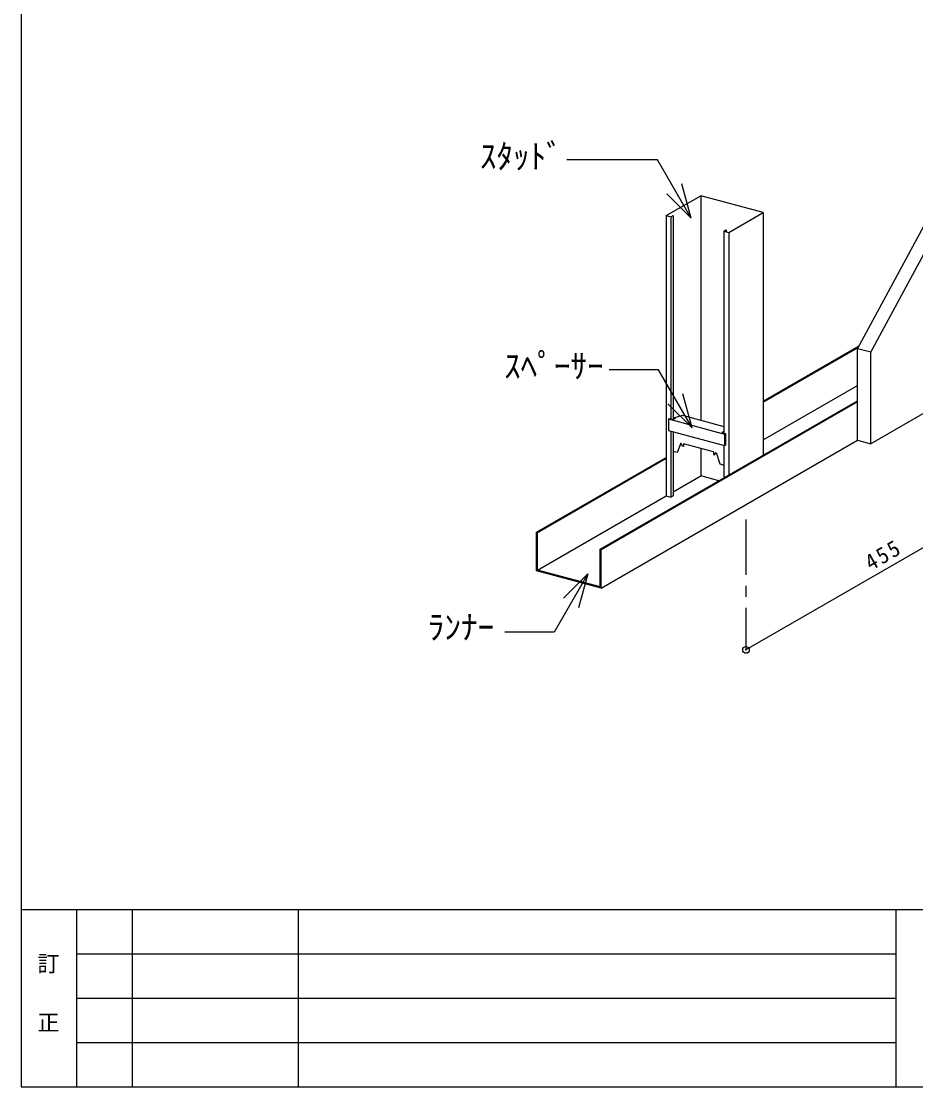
# Model space of a CAD drawing. Units: millimetres, scale not verified. Extents: x -1375 to 1375, y -973 to 950.
# Drawn here: x -1375 to -567, y -950 to 13 of the extents above; entities that cross this region are included whole.
import ezdxf
from ezdxf.enums import TextEntityAlignment as Align

# ---------------------------------------------------------------- set-up
doc = ezdxf.new("R2010")
doc.units = ezdxf.units.MM
doc.header["$LTSCALE"] = 10
doc.header["$PDMODE"] = 32
doc.header["$PDSIZE"] = 6
doc.linetypes.add('CHAIN1', pattern=[8, 5, -1, 1, -1])
for name, color, linetype in [('1-0_中心線', 4, 'CHAIN1'), ('1-1_中線', 7, 'Continuous'), ('1-3_太線２', 3, 'Continuous'), ('1-4_細線', 4, 'Continuous'), ('1-5_寸法', 4, 'Continuous'), ('1-6_文字', 4, 'Continuous'), ('1-A_中線', 7, 'Continuous'), ('F-3_太線２', 7, 'Continuous'), ('F-5_固定文字', 7, 'Continuous')]:
    doc.layers.add(name, color=color, linetype=linetype)
doc.styles.add('ＭＳ ゴシック', font='')
doc.styles.get('ＭＳ ゴシック').set_extended_font_data('MS Gothic')

msp = doc.modelspace()

# ---------------------------------------------------------------- linework, layer by layer
at = {"layer": '1-0_中心線'}
msp.add_line((-720.68, -436.8), (-720.68, -554.82), dxfattribs=at)
at = {"layer": '1-1_中線'}
for p, q in [((-792.77, -162.35), (-761.6, -144.35)), ((-761.6, -144.35), (-761.6, -347.14)), ((-705.09, -159.49), (-761.6, -144.35)), ((-792.77, -162.35), (-792.77, -415.51)), ((-788.43, -163.51), (-788.43, -346)), ((-786.35, -162.31), (-786.35, -346.43)), ((-736.27, -177.49), (-705.09, -159.49)), ((-705.09, -159.49), (-705.09, -378.65)), ((-740.61, -176.32), (-740.61, -358.81)), ((-740.61, -176.32), (-736.27, -177.49)), ((-736.27, -177.49), (-736.27, -396.65)), ((-788.43, -357.23), (-788.43, -416.67)), ((-786.35, -357.78), (-786.35, -415.47)), ((-761.6, -372.7), (-761.6, -397.51)), ((-740.61, -370.04), (-740.61, -399.16)), ((-786.35, -411.8), (-761.6, -397.51)), ((-745.31, -401.87), (-761.6, -397.51))]:
    msp.add_line(p, q, dxfattribs=at)
for points in [[(-792.77, -162.35), (-788.43, -163.51), (-786.35, -162.31)], [(-740.61, -176.32), (-738.53, -175.12), (-738.53, -176.88)], [(-792.77, -415.51), (-788.43, -416.67), (-786.35, -415.47)]]:
    msp.add_lwpolyline(points, dxfattribs=at)
at = {"layer": '1-3_太線２'}
for q in [(-620.08, -282.57), (-608.01, -368.54)]:
    msp.add_line((-620.08, -365.31), q, dxfattribs=at)
for points in [[(-608.01, -285.8), (-620.08, -282.57), (-552.04, -156.65)], [(-467.64, -287.5), (-608.01, -368.54), (-608.01, -285.8), (-539.96, -159.88)]]:
    msp.add_lwpolyline(points, dxfattribs=at)
at = {"layer": '1-4_細線'}
for p, q in [((-790.71, -346.09), (-789.87, -345.61)), ((-790.71, -346.09), (-739.99, -359.68)), ((-789.87, -345.61), (-786.49, -346.52)), ((-784.42, -345.32), (-786.49, -346.52)), ((-785.91, -344.92), (-777.9, -342.77)), ((-784.42, -345.32), (-785.91, -344.92)), ((-777.9, -342.77), (-740.61, -352.76)), ((-742.54, -358.29), (-740.61, -357.18)), ((-742.54, -358.29), (-739.16, -359.2)), ((-739.99, -359.68), (-739.16, -359.2)), ((-739.99, -359.68), (-739.99, -370.2)), ((-739.16, -359.2), (-739.16, -369.72)), ((-779.56, -367.89), (-782.94, -376.41)), ((-778.11, -370.78), (-779.56, -367.89)), ((-777.14, -371.04), (-778.11, -370.78)), ((-739.99, -370.2), (-739.16, -369.72)), ((-782.94, -376.41), (-786.35, -375.5)), ((-750.1, -375.78), (-750.1, -378.28)), ((-750.1, -378.28), (-749.13, -378.54)), ((-749.13, -378.54), (-747.68, -376.43)), ((-747.68, -376.43), (-744.3, -386.76)), ((-744.3, -386.76), (-740.61, -387.75))]:
    msp.add_line(p, q, dxfattribs=at)
for points in [[(-790.71, -346.09), (-790.71, -356.61), (-739.99, -370.2)], [(-750.1, -375.78), (-777.14, -368.54), (-777.14, -371.04)]]:
    msp.add_lwpolyline(points, dxfattribs=at)
at = {"layer": '1-5_寸法'}
msp.add_line((-480.59, -416.2), (-720.68, -554.82), dxfattribs=at)
at = {"layer": '1-5_寸法', "color": 3}
msp.add_point((-720.68, -554.82), dxfattribs=at)
at = {"layer": '1-6_文字'}
for p, q in [((-770.35, -164.56), (-778.62, -133.68)), ((-770.35, -164.56), (-792.29, -142.62)), ((-799.75, -301.62), (-844.22, -301.62)), ((-769.38, -354.23), (-799.75, -301.62)), ((-769.38, -354.23), (-777.65, -323.35)), ((-769.38, -354.23), (-791.32, -332.29)), ((-863.58, -486.03), (-893.96, -538.64)), ((-863.58, -486.03), (-885.52, -507.97)), ((-863.58, -486.03), (-871.86, -516.91)), ((-893.96, -538.64), (-938.43, -538.64))]:
    msp.add_line(p, q, dxfattribs=at)
msp.add_lwpolyline([(-770.35, -164.56), (-800.72, -111.95), (-882.58, -111.95)], dxfattribs=at)
at = {"layer": '1-A_中線'}
for p, q in [((-705.09, -330.15), (-618.91, -280.39)), ((-705.09, -330.88), (-619.49, -281.46)), ((-705.09, -364.88), (-620.08, -315.81)), ((-852.47, -463.74), (-620.08, -329.57)), ((-851.6, -463.97), (-620.08, -330.31)), ((-851.6, -498.97), (-620.08, -365.31)), ((-909.85, -448.37), (-792.77, -380.77)), ((-908.98, -448.6), (-792.77, -381.51)), ((-908.98, -482.6), (-792.77, -415.51)), ((-909.85, -483.37), (-909.85, -448.37)), ((-909.85, -448.37), (-908.98, -448.6)), ((-908.98, -482.6), (-908.98, -448.6)), ((-852.47, -497.74), (-852.47, -463.74)), ((-852.47, -463.74), (-851.6, -463.97)), ((-851.6, -498.97), (-851.6, -463.97)), ((-851.6, -498.97), (-909.85, -483.37)), ((-852.47, -497.74), (-908.98, -482.6))]:
    msp.add_line(p, q, dxfattribs=at)
at = {"layer": 'F-3_太線２', "color": 3}
for p, q in [((-1375.33, 950.5), (-1375.33, -949.5)), ((-1375.33, -789.5), (1374.67, -789.5)), ((-585.33, -789.5), (-585.33, -949.5)), ((-1375.33, -949.5), (1374.67, -949.5))]:
    msp.add_line(p, q, dxfattribs=at)
at = {"layer": 'F-3_太線２'}
msp.add_line((-1325.33, -789.5), (-1325.33, -949.5), dxfattribs=at)
at = {"layer": 'F-3_太線２', "color": 4}
for p, q in [((-1275.33, -789.5), (-1275.33, -949.5)), ((-1125.33, -789.5), (-1125.33, -949.5)), ((-1325.33, -829.5), (-585.33, -829.5)), ((-1325.33, -869.5), (-585.33, -869.5)), ((-1325.33, -909.5), (-585.33, -909.5))]:
    msp.add_line(p, q, dxfattribs=at)

# ---------------------------------------------------------------- texts
at = {"layer": '1-5_寸法', "insert": (-607.7, -483.82), "char_height": 14.66, "attachment_point": 7, "rotation": 30, "style": 'ＭＳ ゴシック'}
msp.add_mtext('\\T1.21;\\W0.95;455', dxfattribs=at)
at = {"layer": '1-6_文字', "style": 'ＭＳ ゴシック'}
for s, p in [('ｽﾀｯﾄﾞ', (-961.09, -126.23)), ('ｽﾍﾟｰｻｰ', (-939.22, -315.8)), ('ﾗﾝﾅｰ', (-1008.13, -551.78))]:
    msp.add_text(s, height=21.99, dxfattribs=at).set_placement(p, align=Align.BOTTOM_LEFT)
at = {"layer": 'F-5_固定文字', "color": 4, "style": 'ＭＳ ゴシック'}
for s, p in [('訂', (-1360.8, -849.96)), ('正', (-1360.8, -903.31))]:
    msp.add_text(s, height=14.66, dxfattribs=at).set_placement(p, align=Align.BOTTOM_LEFT)

doc.saveas('drawing.dxf')
